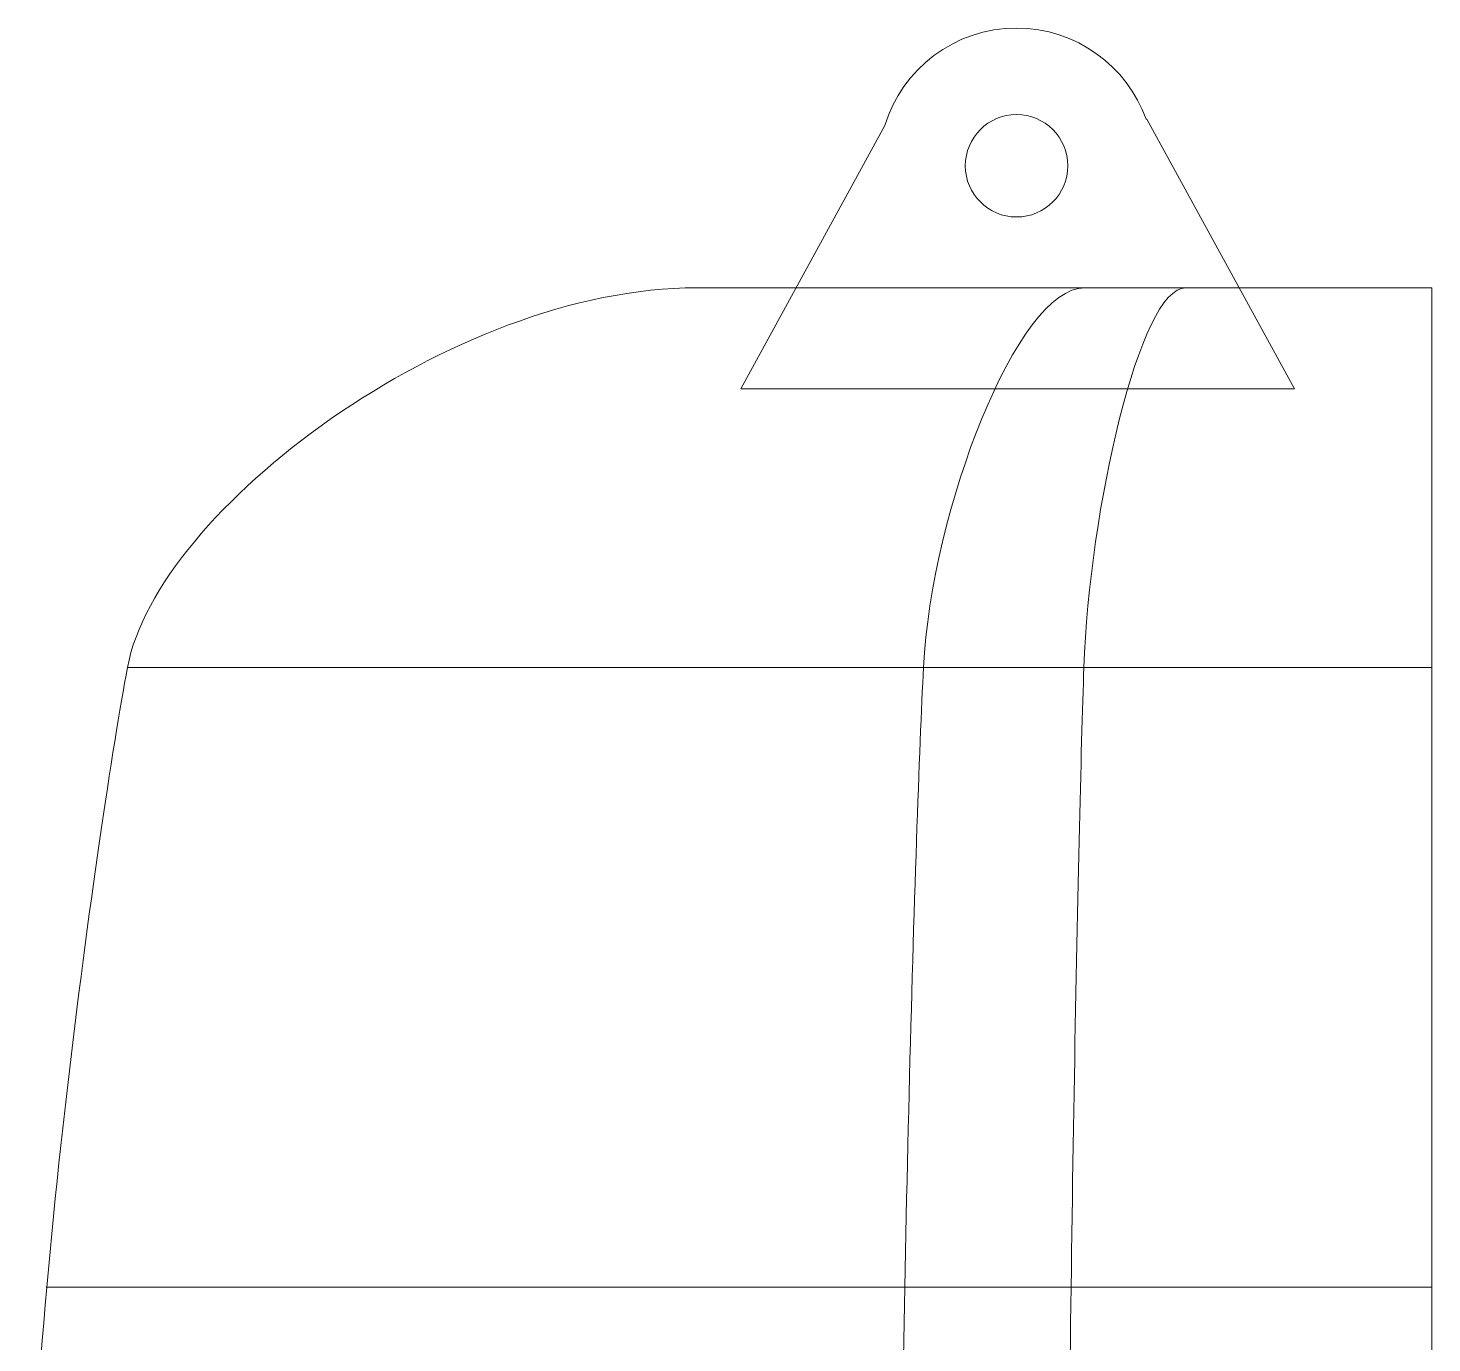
# Model space of a CAD drawing. Header units: millimetres. Extents: x -4490 to 177070, y -6118 to 72944.
# Drawn here: x 101330 to 101957, y 27551 to 28139 of the extents above; entities that cross this region are included whole.
import ezdxf

# ---------------------------------------------------------------- set-up
doc = ezdxf.new("R2010")
doc.units = ezdxf.units.MM
doc.layers.add('хендай', color=7, linetype='Continuous')

# ---------------------------------------------------------------- blocks, each defined once
blk = doc.blocks.new('A$C6A13667E')
at = {"lineweight": 9}
for points, knots in [([(2660.67, 2413.5), (2668.21, 2434.71), (2688.53, 2449.9), (2712.36, 2449.9), (2712.36, 2449.9), (2737.08, 2449.9), (2758.03, 2433.55), (2764.89, 2411.03), (2764.89, 2411.03), (2764.89, 2411.03), (2822.34, 2306.02), (2822.34, 2306.02), (2822.34, 2306.02), (2822.34, 2306.02), (2601.53, 2306.02), (2601.53, 2306.02), (2601.53, 2306.02), (2601.53, 2306.02), (2660.35, 2413.5), (2660.35, 2413.5), (2660.35, 2413.5), (2660.35, 2413.5), (2660.67, 2413.5), (2660.67, 2413.5)], [0, 0, 0, 0, 0.166667, 0.166667, 0.166667, 0.166667, 0.333333, 0.333333, 0.333333, 0.333333, 0.5, 0.5, 0.5, 0.5, 0.666667, 0.666667, 0.666667, 0.666667, 0.833333, 0.833333, 0.833333, 0.833333, 1, 1, 1, 1]), ([(2691.93, 2394.95), (2691.93, 2406.27), (2701.05, 2415.38), (2712.36, 2415.38), (2712.36, 2415.38), (2723.62, 2415.38), (2732.79, 2406.27), (2732.79, 2394.95), (2732.79, 2394.95), (2732.79, 2383.7), (2723.62, 2374.53), (2712.36, 2374.53), (2712.36, 2374.53), (2701.05, 2374.53), (2691.93, 2383.7), (2691.93, 2394.95)], [0, 0, 0, 0, 0.25, 0.25, 0.25, 0.25, 0.5, 0.5, 0.5, 0.5, 0.75, 0.75, 0.75, 0.75, 1, 1, 1, 1]), ([(3067.04, 2194.82), (3067.04, 2194.82), (2546.65, 2194.82), (2546.65, 2194.82), (2546.65, 2194.82), (2546.65, 2194.82), (2546.65, 2346.3), (2546.65, 2346.3), (2546.65, 2346.3), (2546.65, 2346.3), (2839.89, 2346.3), (2839.89, 2346.3), (2839.89, 2346.3), (2937.67, 2346.3), (3055.25, 2257.62), (3067.04, 2194.82)], [0, 0, 0, 0, 0.25, 0.25, 0.25, 0.25, 0.5, 0.5, 0.5, 0.5, 0.75, 0.75, 0.75, 0.75, 1, 1, 1, 1]), ([(2749.49, 2194.82), (2749.49, 2194.82), (2546.65, 2194.82), (2546.65, 2194.82), (2546.65, 2194.82), (2546.65, 2194.82), (2546.65, 2346.3), (2546.65, 2346.3), (2546.65, 2346.3), (2546.65, 2346.3), (2685.12, 2346.3), (2685.12, 2346.3), (2685.12, 2346.3), (2712.05, 2346.3), (2746.24, 2257.62), (2749.49, 2194.82)], [0, 0, 0, 0, 0.25, 0.25, 0.25, 0.25, 0.5, 0.5, 0.5, 0.5, 0.75, 0.75, 0.75, 0.75, 1, 1, 1, 1]), ([(2685.49, 2194.82), (2685.49, 2194.82), (2546.65, 2194.82), (2546.65, 2194.82), (2546.65, 2194.82), (2546.65, 2194.82), (2546.65, 2346.3), (2546.65, 2346.3), (2546.65, 2346.3), (2546.65, 2346.3), (2644.86, 2346.3), (2644.86, 2346.3), (2644.86, 2346.3), (2663.28, 2346.3), (2683.29, 2257.62), (2685.49, 2194.82)], [0, 0, 0, 0, 0.25, 0.25, 0.25, 0.25, 0.5, 0.5, 0.5, 0.5, 0.75, 0.75, 0.75, 0.75, 1, 1, 1, 1]), ([(3067.04, 2194.82), (3078.77, 2131.98), (3106.68, 1933.53), (3106.68, 1807.2), (3106.68, 1807.2), (3106.68, 1680.93), (3093.07, 1413.67), (3093.07, 1413.67), (3093.07, 1413.67), (3093.07, 1413.67), (2546.65, 1413.71), (2546.65, 1413.71), (2546.65, 1413.71), (2546.65, 1413.71), (2546.65, 2194.82), (2546.65, 2194.82), (2546.65, 2194.82), (2546.65, 2194.82), (3067.04, 2194.82), (3067.04, 2194.82)], [0, 0, 0, 0, 0.2, 0.2, 0.2, 0.2, 0.4, 0.4, 0.4, 0.4, 0.6, 0.6, 0.6, 0.6, 0.8, 0.8, 0.8, 0.8, 1, 1, 1, 1]), ([(2685.49, 2194.82), (2687.69, 2131.98), (2691.67, 1933.53), (2691.67, 1807.2), (2691.67, 1807.2), (2691.67, 1680.93), (2689.1, 1413.67), (2689.1, 1413.67)], [0, 0, 0, 0, 0.5, 0.5, 0.5, 0.5, 1, 1, 1, 1]), ([(2749.49, 2194.82), (2752.74, 2131.98), (2758.5, 1933.53), (2758.5, 1807.2), (2758.5, 1807.2), (2758.5, 1680.93), (2754.78, 1413.67), (2754.78, 1413.67)], [0, 0, 0, 0, 0.5, 0.5, 0.5, 0.5, 1, 1, 1, 1])]:
    blk.add_open_spline(points, degree=3, knots=knots, dxfattribs=at)
blk.add_open_spline([(3099.41, 1947.51), (3099.41, 1947.51), (2546.65, 1947.51), (2546.65, 1947.51)], degree=3, dxfattribs=at)

msp = doc.modelspace()

# ---------------------------------------------------------------- block references
at = {"layer": 'хендай', "xscale": -1.12, "yscale": 1.12, "zscale": 1.12}
msp.add_blockref('A$C6A13667E', (104809.483, 25394.641), dxfattribs=at)

doc.saveas('drawing.dxf')
